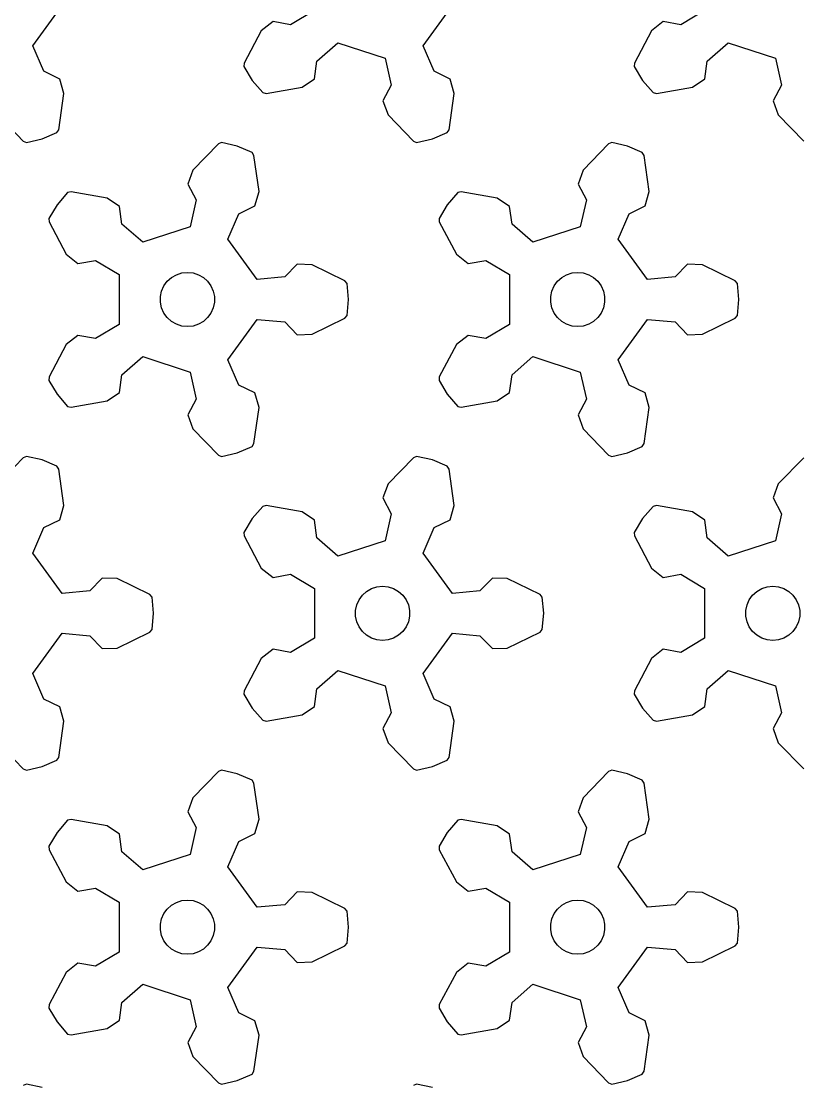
# Model space of a CAD drawing. Extents: x 0 to 211, y 0 to 226.
# Drawn here: x 106.4 to 149.5, y 104.1 to 162.8 of the extents above; entities that cross this region are included whole.
import ezdxf

# ---------------------------------------------------------------- set-up
doc = ezdxf.new("R2010")
doc.units = 0

msp = doc.modelspace()

# ---------------------------------------------------------------- linework, layer by layer
for p, q in [((107.019, 161.49), (108.636, 163.716)), ((122.588, 163.443), (121.27, 162.659)), ((128.599, 161.49), (130.216, 163.716)), ((144.168, 163.443), (142.85, 162.659)), ((119.65, 162.321), (118.703, 160.535)), ((120.299, 162.829), (119.65, 162.321)), ((121.27, 162.659), (120.299, 162.829)), ((141.231, 162.321), (140.283, 160.535)), ((141.879, 162.829), (141.231, 162.321)), ((142.85, 162.659), (141.879, 162.829)), ((107.624, 160.081), (107.019, 161.49)), ((122.731, 160.647), (123.884, 161.658)), ((123.884, 161.658), (126.501, 160.808)), ((129.204, 160.081), (128.599, 161.49)), ((144.311, 160.647), (145.464, 161.658)), ((145.464, 161.658), (148.081, 160.808)), ((118.703, 160.535), (118.69, 160.344)), ((122.593, 159.672), (122.731, 160.647)), ((126.501, 160.808), (126.839, 159.312)), ((140.283, 160.535), (140.27, 160.344)), ((144.173, 159.672), (144.311, 160.647)), ((148.081, 160.808), (148.419, 159.312)), ((108.509, 159.648), (107.624, 160.081)), ((118.69, 160.344), (119.147, 159.58)), ((130.089, 159.648), (129.204, 160.081)), ((140.27, 160.344), (140.727, 159.58)), ((108.736, 158.856), (108.509, 159.648)), ((119.147, 159.58), (119.733, 158.909)), ((121.91, 159.212), (122.593, 159.672)), ((130.316, 158.856), (130.089, 159.648)), ((140.727, 159.58), (141.313, 158.909)), ((143.49, 159.212), (144.173, 159.672)), ((108.452, 156.854), (108.736, 158.856)), ((119.733, 158.909), (119.919, 158.863)), ((119.919, 158.863), (121.91, 159.212)), ((126.839, 159.312), (126.378, 158.442)), ((130.032, 156.854), (130.316, 158.856)), ((141.313, 158.909), (141.499, 158.863)), ((141.499, 158.863), (143.49, 159.212)), ((148.419, 159.312), (147.958, 158.442)), ((126.378, 158.442), (126.66, 157.668)), ((147.958, 158.442), (148.24, 157.668)), ((105.08, 157.668), (106.486, 156.215)), ((126.66, 157.668), (128.066, 156.215)), ((148.24, 157.668), (149.646, 156.215)), ((107.532, 156.342), (108.351, 156.692)), ((108.351, 156.692), (108.452, 156.854)), ((129.112, 156.342), (129.931, 156.692)), ((129.931, 156.692), (130.032, 156.854)), ((106.486, 156.215), (106.663, 156.144)), ((106.663, 156.144), (107.532, 156.342)), ((117.276, 156.072), (115.87, 154.62)), ((117.453, 156.144), (117.276, 156.072)), ((118.322, 155.946), (117.453, 156.144)), ((119.141, 155.596), (118.322, 155.946)), ((128.066, 156.215), (128.243, 156.144)), ((128.243, 156.144), (129.112, 156.342)), ((138.856, 156.072), (137.45, 154.62)), ((139.033, 156.144), (138.856, 156.072)), ((139.902, 155.946), (139.033, 156.144)), ((140.721, 155.596), (139.902, 155.946)), ((119.242, 155.433), (119.141, 155.596)), ((119.526, 153.432), (119.242, 155.433)), ((140.822, 155.433), (140.721, 155.596)), ((141.106, 153.432), (140.822, 155.433)), ((115.87, 154.62), (115.588, 153.846)), ((137.45, 154.62), (137.168, 153.846)), ((115.588, 153.846), (116.049, 152.976)), ((137.168, 153.846), (137.629, 152.976)), ((108.943, 153.379), (108.357, 152.708)), ((109.129, 153.425), (108.943, 153.379)), ((111.12, 153.076), (109.129, 153.425)), ((111.803, 152.616), (111.12, 153.076)), ((116.049, 152.976), (115.711, 151.48)), ((119.299, 152.64), (119.526, 153.432)), ((130.523, 153.379), (129.937, 152.708)), ((130.709, 153.425), (130.523, 153.379)), ((132.7, 153.076), (130.709, 153.425)), ((133.383, 152.616), (132.7, 153.076)), ((137.629, 152.976), (137.291, 151.48)), ((140.879, 152.64), (141.106, 153.432)), ((108.357, 152.708), (107.9, 151.943)), ((111.941, 151.641), (111.803, 152.616)), ((118.414, 152.207), (119.299, 152.64)), ((129.937, 152.708), (129.48, 151.943)), ((133.521, 151.641), (133.383, 152.616)), ((139.994, 152.207), (140.879, 152.64)), ((107.9, 151.943), (107.913, 151.752)), ((107.913, 151.752), (108.86, 149.967)), ((117.809, 150.798), (118.414, 152.207)), ((129.48, 151.943), (129.493, 151.752)), ((129.493, 151.752), (130.441, 149.967)), ((139.389, 150.798), (139.994, 152.207)), ((113.094, 150.629), (111.941, 151.641)), ((115.711, 151.48), (113.094, 150.629)), ((134.674, 150.629), (133.521, 151.641)), ((137.291, 151.48), (134.674, 150.629)), ((119.426, 148.572), (117.809, 150.798)), ((141.006, 148.572), (139.389, 150.798)), ((108.86, 149.967), (109.509, 149.459)), ((130.441, 149.967), (131.089, 149.459)), ((109.509, 149.459), (110.48, 149.629)), ((110.48, 149.629), (111.798, 148.845)), ((121.638, 149.421), (120.953, 148.713)), ((122.462, 149.391), (121.638, 149.421)), ((124.277, 148.503), (122.462, 149.391)), ((131.089, 149.459), (132.06, 149.629)), ((132.06, 149.629), (133.378, 148.845)), ((143.218, 149.421), (142.533, 148.713)), ((144.042, 149.391), (143.218, 149.421)), ((145.858, 148.503), (144.042, 149.391)), ((111.798, 148.845), (111.798, 146.094)), ((114.686, 148.683), (114.957, 148.84)), ((114.957, 148.84), (115.256, 148.936)), ((115.256, 148.936), (115.568, 148.969)), ((115.568, 148.969), (115.879, 148.936)), ((115.879, 148.936), (116.178, 148.84)), ((116.178, 148.84), (116.449, 148.683)), ((133.378, 148.845), (133.378, 146.094)), ((136.266, 148.683), (136.537, 148.84)), ((136.537, 148.84), (136.836, 148.936)), ((136.836, 148.936), (137.148, 148.969)), ((137.148, 148.969), (137.459, 148.936)), ((137.459, 148.936), (137.758, 148.84)), ((137.758, 148.84), (138.029, 148.683)), ((114.141, 147.933), (114.268, 148.219)), ((114.268, 148.219), (114.453, 148.473)), ((114.453, 148.473), (114.686, 148.683)), ((116.449, 148.683), (116.682, 148.473)), ((116.682, 148.473), (116.867, 148.219)), ((116.867, 148.219), (116.994, 147.933)), ((120.953, 148.713), (119.426, 148.572)), ((124.4, 148.356), (124.277, 148.503)), ((124.48, 147.469), (124.4, 148.356)), ((135.721, 147.933), (135.848, 148.219)), ((135.848, 148.219), (136.033, 148.473)), ((136.033, 148.473), (136.266, 148.683)), ((138.029, 148.683), (138.262, 148.473)), ((138.262, 148.473), (138.447, 148.219)), ((138.447, 148.219), (138.574, 147.933)), ((142.533, 148.713), (141.006, 148.572)), ((145.98, 148.356), (145.858, 148.503)), ((146.06, 147.469), (145.98, 148.356)), ((114.076, 147.626), (114.141, 147.933)), ((114.076, 147.312), (114.076, 147.626)), ((116.994, 147.933), (117.059, 147.626)), ((117.059, 147.626), (117.059, 147.312)), ((135.656, 147.626), (135.721, 147.933)), ((135.656, 147.312), (135.656, 147.626)), ((138.574, 147.933), (138.639, 147.626)), ((138.639, 147.626), (138.639, 147.312)), ((114.141, 147.006), (114.076, 147.312)), ((114.268, 146.719), (114.141, 147.006)), ((116.994, 147.006), (116.867, 146.719)), ((117.059, 147.312), (116.994, 147.006)), ((124.4, 146.582), (124.48, 147.469)), ((135.721, 147.006), (135.656, 147.312)), ((135.848, 146.719), (135.721, 147.006)), ((138.574, 147.006), (138.447, 146.719)), ((138.639, 147.312), (138.574, 147.006)), ((145.98, 146.582), (146.06, 147.469)), ((114.453, 146.466), (114.268, 146.719)), ((114.686, 146.256), (114.453, 146.466)), ((116.682, 146.466), (116.449, 146.256)), ((116.867, 146.719), (116.682, 146.466)), ((122.462, 145.548), (124.277, 146.435)), ((124.277, 146.435), (124.4, 146.582)), ((136.033, 146.466), (135.848, 146.719)), ((136.266, 146.256), (136.033, 146.466)), ((138.262, 146.466), (138.029, 146.256)), ((138.447, 146.719), (138.262, 146.466)), ((144.042, 145.548), (145.858, 146.435)), ((145.858, 146.435), (145.98, 146.582)), ((111.798, 146.094), (110.48, 145.31)), ((114.957, 146.099), (114.686, 146.256)), ((115.256, 146.002), (114.957, 146.099)), ((115.568, 145.969), (115.256, 146.002)), ((115.879, 146.002), (115.568, 145.969)), ((116.178, 146.099), (115.879, 146.002)), ((116.449, 146.256), (116.178, 146.099)), ((117.809, 144.14), (119.426, 146.366)), ((119.426, 146.366), (120.953, 146.226)), ((120.953, 146.226), (121.638, 145.518)), ((133.378, 146.094), (132.06, 145.31)), ((136.537, 146.099), (136.266, 146.256)), ((136.836, 146.002), (136.537, 146.099)), ((137.148, 145.969), (136.836, 146.002)), ((137.459, 146.002), (137.148, 145.969)), ((137.758, 146.099), (137.459, 146.002)), ((138.029, 146.256), (137.758, 146.099)), ((139.389, 144.14), (141.006, 146.366)), ((141.006, 146.366), (142.533, 146.226)), ((142.533, 146.226), (143.218, 145.518)), ((109.509, 145.48), (108.86, 144.972)), ((110.48, 145.31), (109.509, 145.48)), ((121.638, 145.518), (122.462, 145.548)), ((131.089, 145.48), (130.441, 144.972)), ((132.06, 145.31), (131.089, 145.48)), ((143.218, 145.518), (144.042, 145.548)), ((108.86, 144.972), (107.913, 143.186)), ((130.441, 144.972), (129.493, 143.186)), ((111.941, 143.298), (113.094, 144.309)), ((113.094, 144.309), (115.711, 143.459)), ((118.414, 142.731), (117.809, 144.14)), ((133.521, 143.298), (134.674, 144.309)), ((134.674, 144.309), (137.291, 143.459)), ((139.994, 142.731), (139.389, 144.14)), ((115.711, 143.459), (116.049, 141.963)), ((137.291, 143.459), (137.629, 141.963)), ((107.913, 143.186), (107.9, 142.995)), ((107.9, 142.995), (108.357, 142.231)), ((111.803, 142.322), (111.941, 143.298)), ((129.493, 143.186), (129.48, 142.995)), ((129.48, 142.995), (129.937, 142.231)), ((133.383, 142.322), (133.521, 143.298)), ((111.12, 141.862), (111.803, 142.322)), ((119.299, 142.299), (118.414, 142.731)), ((119.526, 141.506), (119.299, 142.299)), ((132.7, 141.862), (133.383, 142.322)), ((140.879, 142.299), (139.994, 142.731)), ((141.106, 141.506), (140.879, 142.299)), ((108.357, 142.231), (108.943, 141.56)), ((109.129, 141.513), (111.12, 141.862)), ((116.049, 141.963), (115.588, 141.093)), ((129.937, 142.231), (130.523, 141.56)), ((130.709, 141.513), (132.7, 141.862)), ((137.629, 141.963), (137.168, 141.093)), ((108.943, 141.56), (109.129, 141.513)), ((115.588, 141.093), (115.87, 140.319)), ((119.242, 139.505), (119.526, 141.506)), ((130.523, 141.56), (130.709, 141.513)), ((137.168, 141.093), (137.45, 140.319)), ((140.822, 139.505), (141.106, 141.506)), ((115.87, 140.319), (117.276, 138.866)), ((137.45, 140.319), (138.856, 138.866)), ((118.322, 138.993), (119.141, 139.343)), ((119.141, 139.343), (119.242, 139.505)), ((139.902, 138.993), (140.721, 139.343)), ((140.721, 139.343), (140.822, 139.505)), ((106.663, 138.795), (106.486, 138.723)), ((107.532, 138.596), (106.663, 138.795)), ((117.276, 138.866), (117.453, 138.795)), ((117.453, 138.795), (118.322, 138.993)), ((128.243, 138.795), (128.066, 138.723)), ((129.112, 138.596), (128.243, 138.795)), ((138.856, 138.866), (139.033, 138.795)), ((139.033, 138.795), (139.902, 138.993)), ((106.486, 138.723), (105.08, 137.27)), ((108.351, 138.246), (107.532, 138.596)), ((108.452, 138.084), (108.351, 138.246)), ((128.066, 138.723), (126.66, 137.27)), ((129.931, 138.246), (129.112, 138.596)), ((130.032, 138.084), (129.931, 138.246)), ((149.646, 138.723), (148.24, 137.27)), ((108.736, 136.083), (108.452, 138.084)), ((130.316, 136.083), (130.032, 138.084)), ((126.66, 137.27), (126.378, 136.496)), ((148.24, 137.27), (147.958, 136.496)), ((126.378, 136.496), (126.839, 135.626)), ((147.958, 136.496), (148.419, 135.626)), ((108.509, 135.29), (108.736, 136.083)), ((119.733, 136.029), (119.147, 135.359)), ((119.919, 136.076), (119.733, 136.029)), ((121.91, 135.727), (119.919, 136.076)), ((130.089, 135.29), (130.316, 136.083)), ((141.313, 136.029), (140.727, 135.359)), ((141.499, 136.076), (141.313, 136.029)), ((143.49, 135.727), (141.499, 136.076)), ((107.624, 134.858), (108.509, 135.29)), ((119.147, 135.359), (118.69, 134.594)), ((122.593, 135.267), (121.91, 135.727)), ((122.731, 134.292), (122.593, 135.267)), ((126.839, 135.626), (126.501, 134.13)), ((129.204, 134.858), (130.089, 135.29)), ((140.727, 135.359), (140.27, 134.594)), ((144.173, 135.267), (143.49, 135.727)), ((144.311, 134.292), (144.173, 135.267)), ((148.419, 135.626), (148.081, 134.13)), ((107.019, 133.449), (107.624, 134.858)), ((128.599, 133.449), (129.204, 134.858)), ((118.69, 134.594), (118.703, 134.403)), ((118.703, 134.403), (119.65, 132.618)), ((123.884, 133.28), (122.731, 134.292)), ((126.501, 134.13), (123.884, 133.28)), ((140.27, 134.594), (140.283, 134.403)), ((140.283, 134.403), (141.231, 132.618)), ((145.464, 133.28), (144.311, 134.292)), ((148.081, 134.13), (145.464, 133.28)), ((108.636, 131.223), (107.019, 133.449)), ((130.216, 131.223), (128.599, 133.449)), ((119.65, 132.618), (120.299, 132.109)), ((120.299, 132.109), (121.27, 132.28)), ((121.27, 132.28), (122.588, 131.496)), ((141.231, 132.618), (141.879, 132.109)), ((141.879, 132.109), (142.85, 132.28)), ((142.85, 132.28), (144.168, 131.496)), ((110.848, 132.071), (110.163, 131.363)), ((111.672, 132.042), (110.848, 132.071)), ((113.487, 131.154), (111.672, 132.042)), ((132.428, 132.071), (131.743, 131.363)), ((133.252, 132.042), (132.428, 132.071)), ((135.067, 131.154), (133.252, 132.042)), ((110.163, 131.363), (108.636, 131.223)), ((113.61, 131.007), (113.487, 131.154)), ((122.588, 131.496), (122.588, 128.744)), ((125.058, 130.87), (125.243, 131.124)), ((125.243, 131.124), (125.476, 131.333)), ((125.476, 131.333), (125.747, 131.49)), ((125.747, 131.49), (126.046, 131.587)), ((126.046, 131.587), (126.358, 131.62)), ((126.358, 131.62), (126.669, 131.587)), ((126.669, 131.587), (126.968, 131.49)), ((126.968, 131.49), (127.239, 131.333)), ((127.239, 131.333), (127.472, 131.124)), ((127.472, 131.124), (127.657, 130.87)), ((131.743, 131.363), (130.216, 131.223)), ((135.19, 131.007), (135.067, 131.154)), ((144.168, 131.496), (144.168, 128.744)), ((146.639, 130.87), (146.823, 131.124)), ((146.823, 131.124), (147.056, 131.333)), ((147.056, 131.333), (147.327, 131.49)), ((147.327, 131.49), (147.626, 131.587)), ((147.626, 131.587), (147.938, 131.62)), ((147.938, 131.62), (148.249, 131.587)), ((148.249, 131.587), (148.548, 131.49)), ((148.548, 131.49), (148.819, 131.333)), ((148.819, 131.333), (149.052, 131.124)), ((149.052, 131.124), (149.237, 130.87)), ((113.69, 130.12), (113.61, 131.007)), ((124.866, 130.277), (124.931, 130.583)), ((124.931, 130.583), (125.058, 130.87)), ((127.657, 130.87), (127.784, 130.583)), ((127.784, 130.583), (127.849, 130.277)), ((135.27, 130.12), (135.19, 131.007)), ((146.446, 130.277), (146.511, 130.583)), ((146.511, 130.583), (146.639, 130.87)), ((149.237, 130.87), (149.364, 130.583)), ((149.364, 130.583), (149.429, 130.277)), ((113.61, 129.233), (113.69, 130.12)), ((124.866, 129.963), (124.866, 130.277)), ((124.931, 129.656), (124.866, 129.963)), ((127.849, 129.963), (127.784, 129.656)), ((127.849, 130.277), (127.849, 129.963)), ((135.19, 129.233), (135.27, 130.12)), ((146.446, 129.963), (146.446, 130.277)), ((146.511, 129.656), (146.446, 129.963)), ((149.429, 129.963), (149.364, 129.656)), ((149.429, 130.277), (149.429, 129.963)), ((125.058, 129.37), (124.931, 129.656)), ((125.243, 129.116), (125.058, 129.37)), ((127.657, 129.37), (127.472, 129.116)), ((127.784, 129.656), (127.657, 129.37)), ((146.639, 129.37), (146.511, 129.656)), ((146.823, 129.116), (146.639, 129.37)), ((149.237, 129.37), (149.052, 129.116)), ((149.364, 129.656), (149.237, 129.37)), ((107.019, 126.791), (108.636, 129.017)), ((108.636, 129.017), (110.163, 128.876)), ((110.163, 128.876), (110.848, 128.169)), ((111.672, 128.198), (113.487, 129.086)), ((113.487, 129.086), (113.61, 129.233)), ((125.476, 128.906), (125.243, 129.116)), ((125.747, 128.75), (125.476, 128.906)), ((126.046, 128.653), (125.747, 128.75)), ((126.968, 128.75), (126.669, 128.653)), ((127.239, 128.906), (126.968, 128.75)), ((127.472, 129.116), (127.239, 128.906)), ((128.599, 126.791), (130.216, 129.017)), ((130.216, 129.017), (131.743, 128.876)), ((131.743, 128.876), (132.428, 128.169)), ((133.252, 128.198), (135.067, 129.086)), ((135.067, 129.086), (135.19, 129.233)), ((147.056, 128.906), (146.823, 129.116)), ((147.327, 128.75), (147.056, 128.906)), ((147.626, 128.653), (147.327, 128.75)), ((148.548, 128.75), (148.249, 128.653)), ((148.819, 128.906), (148.548, 128.75)), ((149.052, 129.116), (148.819, 128.906)), ((110.848, 128.169), (111.672, 128.198)), ((122.588, 128.744), (121.27, 127.96)), ((126.358, 128.62), (126.046, 128.653)), ((126.669, 128.653), (126.358, 128.62)), ((132.428, 128.169), (133.252, 128.198)), ((144.168, 128.744), (142.85, 127.96)), ((147.938, 128.62), (147.626, 128.653)), ((148.249, 128.653), (147.938, 128.62)), ((119.65, 127.622), (118.703, 125.837)), ((120.299, 128.13), (119.65, 127.622)), ((121.27, 127.96), (120.299, 128.13)), ((141.231, 127.622), (140.283, 125.837)), ((141.879, 128.13), (141.231, 127.622)), ((142.85, 127.96), (141.879, 128.13)), ((107.624, 125.382), (107.019, 126.791)), ((122.731, 125.948), (123.884, 126.96)), ((123.884, 126.96), (126.501, 126.11)), ((129.204, 125.382), (128.599, 126.791)), ((144.311, 125.948), (145.464, 126.96)), ((145.464, 126.96), (148.081, 126.11)), ((118.703, 125.837), (118.69, 125.646)), ((122.593, 124.973), (122.731, 125.948)), ((126.501, 126.11), (126.839, 124.614)), ((140.283, 125.837), (140.27, 125.646)), ((144.173, 124.973), (144.311, 125.948)), ((148.081, 126.11), (148.419, 124.614)), ((108.509, 124.949), (107.624, 125.382)), ((118.69, 125.646), (119.147, 124.881)), ((130.089, 124.949), (129.204, 125.382)), ((140.27, 125.646), (140.727, 124.881)), ((108.736, 124.157), (108.509, 124.949)), ((119.147, 124.881), (119.733, 124.21)), ((121.91, 124.513), (122.593, 124.973)), ((130.316, 124.157), (130.089, 124.949)), ((140.727, 124.881), (141.313, 124.21)), ((143.49, 124.513), (144.173, 124.973)), ((108.452, 122.156), (108.736, 124.157)), ((119.733, 124.21), (119.919, 124.164)), ((119.919, 124.164), (121.91, 124.513)), ((126.839, 124.614), (126.378, 123.744)), ((130.032, 122.156), (130.316, 124.157)), ((141.313, 124.21), (141.499, 124.164)), ((141.499, 124.164), (143.49, 124.513)), ((148.419, 124.614), (147.958, 123.744)), ((126.378, 123.744), (126.66, 122.969)), ((147.958, 123.744), (148.24, 122.969)), ((105.08, 122.969), (106.486, 121.517)), ((126.66, 122.969), (128.066, 121.517)), ((148.24, 122.969), (149.646, 121.517)), ((107.532, 121.643), (108.351, 121.994)), ((108.351, 121.994), (108.452, 122.156)), ((129.112, 121.643), (129.931, 121.994)), ((129.931, 121.994), (130.032, 122.156)), ((106.486, 121.517), (106.663, 121.445)), ((106.663, 121.445), (107.532, 121.643)), ((117.276, 121.374), (115.87, 119.921)), ((117.453, 121.445), (117.276, 121.374)), ((118.322, 121.247), (117.453, 121.445)), ((119.141, 120.897), (118.322, 121.247)), ((128.066, 121.517), (128.243, 121.445)), ((128.243, 121.445), (129.112, 121.643)), ((138.856, 121.374), (137.45, 119.921)), ((139.033, 121.445), (138.856, 121.374)), ((139.902, 121.247), (139.033, 121.445)), ((140.721, 120.897), (139.902, 121.247)), ((119.242, 120.735), (119.141, 120.897)), ((119.526, 118.733), (119.242, 120.735)), ((140.822, 120.735), (140.721, 120.897)), ((141.106, 118.733), (140.822, 120.735)), ((115.87, 119.921), (115.588, 119.147)), ((137.45, 119.921), (137.168, 119.147)), ((115.588, 119.147), (116.049, 118.277)), ((137.168, 119.147), (137.629, 118.277)), ((108.943, 118.68), (108.357, 118.009)), ((109.129, 118.727), (108.943, 118.68)), ((111.12, 118.378), (109.129, 118.727)), ((111.803, 117.917), (111.12, 118.378)), ((116.049, 118.277), (115.711, 116.781)), ((119.299, 117.941), (119.526, 118.733)), ((130.523, 118.68), (129.937, 118.009)), ((130.709, 118.727), (130.523, 118.68)), ((132.7, 118.378), (130.709, 118.727)), ((133.383, 117.917), (132.7, 118.378)), ((137.629, 118.277), (137.291, 116.781)), ((140.879, 117.941), (141.106, 118.733)), ((108.357, 118.009), (107.9, 117.245)), ((111.941, 116.942), (111.803, 117.917)), ((118.414, 117.508), (119.299, 117.941)), ((129.937, 118.009), (129.48, 117.245)), ((133.521, 116.942), (133.383, 117.917)), ((139.994, 117.508), (140.879, 117.941)), ((107.9, 117.245), (107.913, 117.054)), ((107.913, 117.054), (108.86, 115.268)), ((117.809, 116.099), (118.414, 117.508)), ((129.48, 117.245), (129.493, 117.054)), ((129.493, 117.054), (130.441, 115.268)), ((139.389, 116.099), (139.994, 117.508)), ((113.094, 115.931), (111.941, 116.942)), ((115.711, 116.781), (113.094, 115.931)), ((134.674, 115.931), (133.521, 116.942)), ((137.291, 116.781), (134.674, 115.931)), ((119.426, 113.873), (117.809, 116.099)), ((141.006, 113.873), (139.389, 116.099)), ((108.86, 115.268), (109.509, 114.76)), ((130.441, 115.268), (131.089, 114.76)), ((109.509, 114.76), (110.48, 114.93)), ((110.48, 114.93), (111.798, 114.146)), ((121.638, 114.722), (120.953, 114.014)), ((122.462, 114.692), (121.638, 114.722)), ((124.277, 113.804), (122.462, 114.692)), ((131.089, 114.76), (132.06, 114.93)), ((132.06, 114.93), (133.378, 114.146)), ((143.218, 114.722), (142.533, 114.014)), ((144.042, 114.692), (143.218, 114.722)), ((145.858, 113.804), (144.042, 114.692)), ((111.798, 114.146), (111.798, 111.395)), ((114.686, 113.984), (114.957, 114.141)), ((114.957, 114.141), (115.256, 114.238)), ((115.256, 114.238), (115.568, 114.271)), ((115.568, 114.271), (115.879, 114.238)), ((115.879, 114.238), (116.178, 114.141)), ((116.178, 114.141), (116.449, 113.984)), ((133.378, 114.146), (133.378, 111.395)), ((136.266, 113.984), (136.537, 114.141)), ((136.537, 114.141), (136.836, 114.238)), ((136.836, 114.238), (137.148, 114.271)), ((137.148, 114.271), (137.459, 114.238)), ((137.459, 114.238), (137.758, 114.141)), ((137.758, 114.141), (138.029, 113.984)), ((114.141, 113.234), (114.268, 113.521)), ((114.268, 113.521), (114.453, 113.774)), ((114.453, 113.774), (114.686, 113.984)), ((116.449, 113.984), (116.682, 113.774)), ((116.682, 113.774), (116.867, 113.521)), ((116.867, 113.521), (116.994, 113.234)), ((120.953, 114.014), (119.426, 113.873)), ((124.4, 113.658), (124.277, 113.804)), ((124.48, 112.771), (124.4, 113.658)), ((135.721, 113.234), (135.848, 113.521)), ((135.848, 113.521), (136.033, 113.774)), ((136.033, 113.774), (136.266, 113.984)), ((138.029, 113.984), (138.262, 113.774)), ((138.262, 113.774), (138.447, 113.521)), ((138.447, 113.521), (138.574, 113.234)), ((142.533, 114.014), (141.006, 113.873)), ((145.98, 113.658), (145.858, 113.804)), ((146.06, 112.771), (145.98, 113.658)), ((114.076, 112.927), (114.141, 113.234)), ((114.076, 112.614), (114.076, 112.927)), ((116.994, 113.234), (117.059, 112.927)), ((117.059, 112.927), (117.059, 112.614)), ((135.656, 112.927), (135.721, 113.234)), ((135.656, 112.614), (135.656, 112.927)), ((138.574, 113.234), (138.639, 112.927)), ((138.639, 112.927), (138.639, 112.614)), ((114.141, 112.307), (114.076, 112.614)), ((114.268, 112.021), (114.141, 112.307)), ((116.994, 112.307), (116.867, 112.021)), ((117.059, 112.614), (116.994, 112.307)), ((124.4, 111.883), (124.48, 112.771)), ((135.721, 112.307), (135.656, 112.614)), ((135.848, 112.021), (135.721, 112.307)), ((138.574, 112.307), (138.447, 112.021)), ((138.639, 112.614), (138.574, 112.307)), ((145.98, 111.883), (146.06, 112.771)), ((114.453, 111.767), (114.268, 112.021)), ((114.686, 111.557), (114.453, 111.767)), ((116.682, 111.767), (116.449, 111.557)), ((116.867, 112.021), (116.682, 111.767)), ((122.462, 110.849), (124.277, 111.737)), ((124.277, 111.737), (124.4, 111.883)), ((136.033, 111.767), (135.848, 112.021)), ((136.266, 111.557), (136.033, 111.767)), ((138.262, 111.767), (138.029, 111.557)), ((138.447, 112.021), (138.262, 111.767)), ((144.042, 110.849), (145.858, 111.737)), ((145.858, 111.737), (145.98, 111.883)), ((111.798, 111.395), (110.48, 110.611)), ((114.957, 111.4), (114.686, 111.557)), ((115.256, 111.303), (114.957, 111.4)), ((115.568, 111.271), (115.256, 111.303)), ((115.879, 111.303), (115.568, 111.271)), ((116.178, 111.4), (115.879, 111.303)), ((116.449, 111.557), (116.178, 111.4)), ((117.809, 109.442), (119.426, 111.668)), ((119.426, 111.668), (120.953, 111.527)), ((120.953, 111.527), (121.638, 110.819)), ((133.378, 111.395), (132.06, 110.611)), ((136.537, 111.4), (136.266, 111.557)), ((136.836, 111.303), (136.537, 111.4)), ((137.148, 111.271), (136.836, 111.303)), ((137.459, 111.303), (137.148, 111.271)), ((137.758, 111.4), (137.459, 111.303)), ((138.029, 111.557), (137.758, 111.4)), ((139.389, 109.442), (141.006, 111.668)), ((141.006, 111.668), (142.533, 111.527)), ((142.533, 111.527), (143.218, 110.819)), ((109.509, 110.781), (108.86, 110.273)), ((110.48, 110.611), (109.509, 110.781)), ((121.638, 110.819), (122.462, 110.849)), ((131.089, 110.781), (130.441, 110.273)), ((132.06, 110.611), (131.089, 110.781)), ((143.218, 110.819), (144.042, 110.849)), ((108.86, 110.273), (107.913, 108.487)), ((130.441, 110.273), (129.493, 108.487)), ((111.941, 108.599), (113.094, 109.611)), ((113.094, 109.611), (115.711, 108.76)), ((118.414, 108.033), (117.809, 109.442)), ((133.521, 108.599), (134.674, 109.611)), ((134.674, 109.611), (137.291, 108.76)), ((139.994, 108.033), (139.389, 109.442)), ((115.711, 108.76), (116.049, 107.264)), ((137.291, 108.76), (137.629, 107.264)), ((107.913, 108.487), (107.9, 108.296)), ((107.9, 108.296), (108.357, 107.532)), ((111.803, 107.624), (111.941, 108.599)), ((129.493, 108.487), (129.48, 108.296)), ((129.48, 108.296), (129.937, 107.532)), ((133.383, 107.624), (133.521, 108.599)), ((111.12, 107.164), (111.803, 107.624)), ((119.299, 107.6), (118.414, 108.033)), ((119.526, 106.808), (119.299, 107.6)), ((132.7, 107.164), (133.383, 107.624)), ((140.879, 107.6), (139.994, 108.033)), ((141.106, 106.808), (140.879, 107.6)), ((108.357, 107.532), (108.943, 106.861)), ((109.129, 106.815), (111.12, 107.164)), ((116.049, 107.264), (115.588, 106.394)), ((129.937, 107.532), (130.523, 106.861)), ((130.709, 106.815), (132.7, 107.164)), ((137.629, 107.264), (137.168, 106.394)), ((108.943, 106.861), (109.129, 106.815)), ((119.242, 104.806), (119.526, 106.808)), ((130.523, 106.861), (130.709, 106.815)), ((140.822, 104.806), (141.106, 106.808)), ((115.588, 106.394), (115.87, 105.62)), ((137.168, 106.394), (137.45, 105.62)), ((115.87, 105.62), (117.276, 104.167)), ((137.45, 105.62), (138.856, 104.167)), ((118.322, 104.294), (119.141, 104.644)), ((119.141, 104.644), (119.242, 104.806)), ((139.902, 104.294), (140.721, 104.644)), ((140.721, 104.644), (140.822, 104.806)), ((106.663, 104.096), (106.486, 104.024)), ((107.532, 103.898), (106.663, 104.096)), ((117.276, 104.167), (117.453, 104.096)), ((117.453, 104.096), (118.322, 104.294)), ((128.243, 104.096), (128.066, 104.024)), ((129.112, 103.898), (128.243, 104.096)), ((138.856, 104.167), (139.033, 104.096)), ((139.033, 104.096), (139.902, 104.294))]:
    msp.add_line(p, q)

doc.saveas('drawing.dxf')
